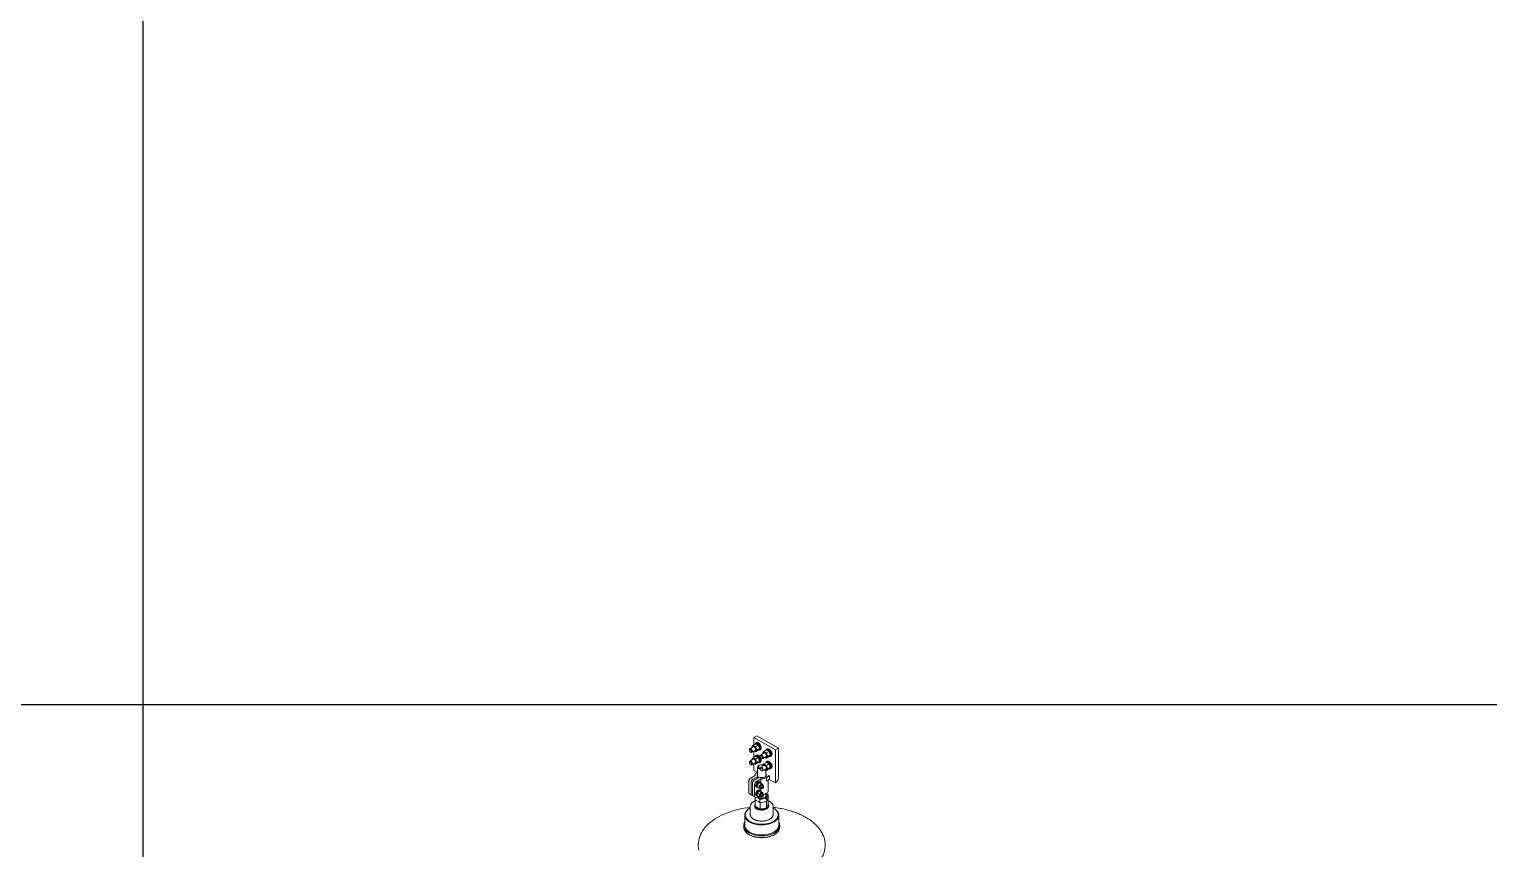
# Model space of a CAD drawing. Header units: millimetres. Extents: x 30710 to 48779, y -19256 to -8564.
# Drawn here: x 38046 to 40924, y -14195 to -12579 of the extents above; entities that cross this region are included whole.
import ezdxf

# ---------------------------------------------------------------- set-up
doc = ezdxf.new("R2010")
doc.units = ezdxf.units.MM
doc.header["$LTSCALE"] = 10
doc.layers.get('Defpoints').update_dxf_attribs({"lineweight": 25})
doc.layers.add('粗实线', color=4, linetype='Continuous', lineweight=18)

msp = doc.modelspace()

# ---------------------------------------------------------------- linework, layer by layer
at = {"layer": 'Defpoints'}
for p, q in [((38270.22, -8564.163), (38270.22, -19256.163)), ((30710.22, -13910.16), (45830.22, -13910.16))]:
    msp.add_line(p, q, dxfattribs=at)
at = {"layer": '粗实线'}
for p, q in [((39480.833, -13972.032), (39475.176, -13975.298)), ((39517.602, -13999.79), (39475.176, -13975.298)), ((39475.176, -13975.298), (39475.176, -13989.832)), ((39480.015, -13985.72), (39479.167, -13986.21)), ((39523.259, -13996.525), (39480.833, -13972.032)), ((39466.337, -13999.588), (39466.337, -14000.405)), ((39473.813, -13993.92), (39467.166, -13997.757)), ((39468.458, -14004.079), (39469.165, -14004.487)), ((39472.047, -13992.7), (39470.972, -13994.382)), ((39470.972, -13994.382), (39471.292, -13995.375)), ((39471.165, -14004.685), (39477.812, -14000.848)), ((39473.482, -13990.81), (39472.047, -13992.7)), ((39478.708, -13987.793), (39473.482, -13990.81)), ((39478.708, -14012.289), (39473.482, -14015.306)), ((39475.176, -14002.37), (39475.176, -14014.329)), ((39475.477, -14002.196), (39475.812, -14002.405)), ((39475.484, -14002.192), (39475.812, -14002.405)), ((39478.503, -13993.708), (39475.812, -13992.363)), ((39475.812, -14002.405), (39478.503, -14003.75)), ((39483.729, -13990.692), (39478.503, -13993.708)), ((39479.578, -13997.047), (39478.503, -13993.708)), ((39483.729, -14000.733), (39478.503, -14003.75)), ((39478.503, -14003.75), (39479.578, -14002.068)), ((39480.015, -14010.217), (39479.167, -14010.706)), ((39479.815, -13987.986), (39479.506, -13988.164)), ((39479.815, -14012.482), (39479.506, -14012.66)), ((39481.013, -14000.178), (39479.578, -13997.047)), ((39479.578, -14002.068), (39481.013, -14000.178)), ((39486.239, -13997.161), (39481.013, -14000.178)), ((39481.399, -13989.138), (39483.729, -13990.692)), ((39481.399, -14013.635), (39483.729, -14015.188)), ((39483.729, -13990.692), (39485.164, -13993.822)), ((39485.164, -13998.843), (39483.729, -14000.733)), ((39484.853, -13999.253), (39485.952, -13998.618)), ((39485.164, -13993.822), (39486.239, -13997.161)), ((39486.239, -13997.161), (39485.164, -13998.843)), ((39487.166, -14000.067), (39488.015, -13999.577)), ((39487.55, -14011.834), (39487.55, -14012.651)), ((39495.026, -14006.166), (39488.379, -14010.003)), ((39493.26, -14004.946), (39492.185, -14006.628)), ((39492.185, -14006.628), (39492.505, -14007.621)), ((39492.379, -14016.931), (39499.025, -14013.094)), ((39494.696, -14003.056), (39493.26, -14004.946)), ((39499.921, -14000.039), (39494.696, -14003.056)), ((39496.69, -14014.442), (39497.026, -14014.651)), ((39496.697, -14014.438), (39497.026, -14014.651)), ((39499.716, -14005.954), (39497.026, -14004.609)), ((39504.942, -14002.938), (39499.716, -14005.954)), ((39500.791, -14009.293), (39499.716, -14005.954)), ((39504.942, -14012.979), (39499.716, -14015.996)), ((39499.716, -14015.996), (39500.791, -14014.314)), ((39501.228, -13997.966), (39500.38, -13998.456)), ((39501.028, -14000.232), (39500.719, -14000.41)), ((39502.226, -14012.424), (39500.791, -14009.293)), ((39500.791, -14014.314), (39502.226, -14012.424)), ((39507.452, -14009.407), (39502.226, -14012.424)), ((39502.612, -14001.384), (39504.942, -14002.938)), ((39504.942, -14002.938), (39506.377, -14006.069)), ((39506.377, -14011.089), (39504.942, -14012.979)), ((39506.066, -14011.499), (39507.166, -14010.864)), ((39506.377, -14006.069), (39507.452, -14009.407)), ((39507.452, -14009.407), (39506.377, -14011.089)), ((39508.379, -14012.313), (39509.228, -14011.823)), ((39523.259, -13996.525), (39517.602, -13999.79)), ((39517.602, -13999.79), (39517.602, -14065.114)), ((39523.259, -14055.316), (39523.259, -13996.525)), ((39466.337, -14024.084), (39466.337, -14024.901)), ((39473.813, -14018.416), (39467.166, -14022.253)), ((39468.458, -14028.575), (39469.165, -14028.983)), ((39472.047, -14017.196), (39470.972, -14018.878)), ((39470.972, -14018.878), (39471.292, -14019.871)), ((39471.165, -14029.181), (39477.812, -14025.344)), ((39473.482, -14015.306), (39472.047, -14017.196)), ((39475.176, -14026.866), (39475.176, -14040.621)), ((39481.284, -14044.147), (39475.176, -14040.621)), ((39475.477, -14026.692), (39475.812, -14026.901)), ((39475.484, -14026.688), (39475.812, -14026.901)), ((39478.503, -14018.204), (39475.812, -14016.859)), ((39475.812, -14026.901), (39478.503, -14028.246)), ((39483.729, -14015.188), (39478.503, -14018.204)), ((39479.578, -14021.543), (39478.503, -14018.204)), ((39483.729, -14025.229), (39478.503, -14028.246)), ((39478.503, -14028.246), (39479.578, -14026.564)), ((39481.013, -14024.674), (39479.578, -14021.543)), ((39479.578, -14026.564), (39481.013, -14024.674)), ((39486.239, -14021.658), (39481.013, -14024.674)), ((39482.478, -14033.734), (39482.478, -14051.833)), ((39483.729, -14015.188), (39485.164, -14018.319)), ((39485.164, -14023.339), (39483.729, -14025.229)), ((39484.853, -14023.749), (39485.952, -14023.114)), ((39485.164, -14018.319), (39486.239, -14021.658)), ((39486.239, -14021.658), (39485.164, -14023.339)), ((39487.166, -14024.563), (39488.015, -14024.073)), ((39487.55, -14036.331), (39487.55, -14037.147)), ((39495.026, -14030.662), (39488.379, -14034.499)), ((39489.671, -14016.325), (39490.378, -14016.733)), ((39489.671, -14040.821), (39490.378, -14041.229)), ((39493.26, -14029.442), (39492.185, -14031.124)), ((39492.185, -14031.124), (39492.505, -14032.117)), ((39492.379, -14041.428), (39499.025, -14037.59)), ((39494.696, -14027.552), (39493.26, -14029.442)), ((39499.921, -14024.536), (39494.696, -14027.552)), ((39496.69, -14038.938), (39497.026, -14039.147)), ((39496.697, -14038.934), (39497.026, -14039.147)), ((39497.026, -14014.651), (39499.716, -14015.996)), ((39499.716, -14030.451), (39497.026, -14029.106)), ((39497.026, -14039.147), (39499.716, -14040.492)), ((39498.478, -14051.833), (39498.478, -14039.873)), ((39504.942, -14027.434), (39499.716, -14030.451)), ((39500.791, -14033.79), (39499.716, -14030.451)), ((39504.942, -14037.475), (39499.716, -14040.492)), ((39499.716, -14040.492), (39500.791, -14038.81)), ((39501.228, -14022.463), (39500.38, -14022.953)), ((39501.028, -14024.728), (39500.719, -14024.906)), ((39502.226, -14036.92), (39500.791, -14033.79)), ((39500.791, -14038.81), (39502.226, -14036.92)), ((39507.452, -14033.904), (39502.226, -14036.92)), ((39502.612, -14025.881), (39504.942, -14027.434)), ((39504.942, -14027.434), (39506.377, -14030.565)), ((39506.377, -14035.585), (39504.942, -14037.475)), ((39506.066, -14035.995), (39507.166, -14035.36)), ((39506.377, -14030.565), (39507.452, -14033.904)), ((39507.452, -14033.904), (39506.377, -14035.585)), ((39508.379, -14036.809), (39509.228, -14036.319)), ((39464.652, -14062.278), (39465.357, -14059.466)), ((39465.237, -14062.616), (39464.652, -14062.278)), ((39465.237, -14063.355), (39464.652, -14062.278)), ((39465.237, -14061.576), (39465.237, -14084.439)), ((39466.908, -14057.142), (39466.693, -14057.017)), ((39468.419, -14055.657), (39468.711, -14055.501)), ((39477.576, -14050.37), (39468.772, -14055.452)), ((39469.479, -14064.025), (39469.479, -14086.888)), ((39472.308, -14065.658), (39472.308, -14088.521)), ((39473.015, -14057.901), (39482.859, -14052.218)), ((39485.688, -14053.851), (39475.843, -14059.534)), ((39476.55, -14068.107), (39476.55, -14090.97)), ((39477.478, -14049.453), (39477.478, -14050.426)), ((39480.086, -14061.983), (39488.889, -14056.901)), ((39481.286, -14044.146), (39482.478, -14043.458)), ((39481.489, -14071.135), (39481.627, -14068.991)), ((39481.627, -14068.991), (39483.156, -14066.838)), ((39481.627, -14068.991), (39485.876, -14071.444)), ((39482.859, -14052.218), (39482.859, -14055.484)), ((39483.156, -14066.838), (39484.962, -14064.843)), ((39484.962, -14064.843), (39489.211, -14067.296)), ((39484.962, -14064.843), (39486.491, -14064.913)), ((39486.409, -14063.197), (39485.56, -14062.707)), ((39487.682, -14069.45), (39485.876, -14071.444)), ((39485.876, -14071.444), (39486.015, -14073.747)), ((39486.711, -14064.941), (39486.012, -14064.537)), ((39486.491, -14064.913), (39488.296, -14065.142)), ((39489.211, -14067.296), (39487.682, -14069.45)), ((39488.296, -14065.142), (39492.545, -14067.595)), ((39488.889, -14056.901), (39488.889, -14065.484)), ((39491.016, -14067.525), (39489.211, -14067.296)), ((39493.394, -14070.694), (39490.849, -14069.224)), ((39492.545, -14067.595), (39491.016, -14067.525)), ((39492.683, -14069.897), (39492.545, -14067.595)), ((39492.664, -14070.272), (39492.683, -14069.897)), ((39492.668, -14070.274), (39492.683, -14069.897)), ((39494.016, -14072.72), (39494.016, -14072.067)), ((39499.671, -14054.759), (39505.582, -14051.347)), ((39499.671, -14054.759), (39499.671, -14061.292)), ((39499.671, -14061.292), (39505.582, -14057.879)), ((39503.429, -14050.104), (39505.582, -14051.347)), ((39503.478, -14080.481), (39503.478, -14059.094)), ((39517.602, -14065.114), (39505.326, -14058.027)), ((39505.582, -14051.347), (39505.582, -14057.879)), ((39464.652, -14078.609), (39465.237, -14076.276)), ((39465.237, -14078.947), (39464.652, -14078.609)), ((39465.237, -14079.686), (39464.652, -14078.609)), ((39466.272, -14086.728), (39470.515, -14089.177)), ((39473.343, -14090.81), (39477.586, -14093.259)), ((39477.559, -14093.244), (39477.559, -14098.137)), ((39477.983, -14098.436), (39477.839, -14098.779)), ((39477.839, -14098.779), (39477.839, -14110.994)), ((39477.839, -14098.779), (39480.033, -14099.863)), ((39479.561, -14073.1), (39480.409, -14073.59)), ((39479.561, -14089.431), (39480.409, -14089.92)), ((39479.657, -14093.167), (39480.071, -14093.356)), ((39480.071, -14093.356), (39479.859, -14093.134)), ((39480.071, -14093.356), (39484.505, -14095.916)), ((39480.071, -14099.888), (39484.505, -14102.448)), ((39480.086, -14093.012), (39483.666, -14090.945)), ((39481.372, -14072.576), (39481.564, -14072.687)), ((39481.372, -14088.907), (39481.564, -14089.018)), ((39481.489, -14087.465), (39481.627, -14085.322)), ((39481.627, -14073.437), (39485.876, -14075.89)), ((39481.627, -14085.322), (39483.156, -14083.168)), ((39481.627, -14085.322), (39485.876, -14087.775)), ((39481.627, -14089.768), (39485.876, -14092.221)), ((39483.156, -14083.168), (39484.962, -14081.174)), ((39484.962, -14081.174), (39489.211, -14083.627)), ((39484.962, -14081.174), (39486.491, -14081.244)), ((39486.409, -14079.528), (39485.56, -14079.038)), ((39485.876, -14075.89), (39487.682, -14076.119)), ((39487.682, -14085.781), (39485.876, -14087.775)), ((39485.876, -14087.775), (39486.015, -14090.078)), ((39485.876, -14092.221), (39487.682, -14092.45)), ((39486.711, -14081.271), (39486.012, -14080.868)), ((39486.491, -14081.244), (39488.296, -14081.472)), ((39487.017, -14097.667), (39490.447, -14096.835)), ((39487.017, -14097.667), (39487.017, -14103.597)), ((39487.682, -14076.119), (39489.211, -14076.189)), ((39489.211, -14083.627), (39487.682, -14085.781)), ((39487.682, -14092.45), (39489.211, -14092.519)), ((39487.849, -14074.42), (39490.395, -14075.89)), ((39487.849, -14090.751), (39490.395, -14092.221)), ((39488.296, -14081.472), (39492.545, -14083.925)), ((39488.889, -14076.174), (39488.889, -14081.815)), ((39489.211, -14076.189), (39489.795, -14075.544)), ((39491.016, -14083.856), (39489.211, -14083.627)), ((39489.211, -14092.519), (39489.806, -14091.862)), ((39490.447, -14096.835), (39496.505, -14095.898)), ((39493.394, -14087.024), (39490.849, -14085.555)), ((39492.545, -14083.925), (39491.016, -14083.856)), ((39491.895, -14075.741), (39492.46, -14075.415)), ((39491.895, -14092.072), (39492.46, -14091.745)), ((39492.683, -14086.228), (39492.545, -14083.925)), ((39492.664, -14086.603), (39492.683, -14086.228)), ((39492.668, -14086.605), (39492.683, -14086.228)), ((39494.016, -14089.051), (39494.016, -14088.398)), ((39498.478, -14090.749), (39498.478, -14086.397)), ((39500.886, -14086.459), (39499.697, -14085.773)), ((39499.936, -14095.668), (39500.855, -14093.387)), ((39499.936, -14095.668), (39499.936, -14101.599)), ((39500.855, -14093.387), (39502.478, -14089.89)), ((39500.855, -14099.919), (39502.478, -14096.422)), ((39503.397, -14088.21), (39500.886, -14086.459)), ((39503.397, -14094.141), (39502.478, -14096.422)), ((39503.117, -14094.868), (39503.117, -14107.084)), ((39503.397, -14088.21), (39503.397, -14094.141)), ((39456.978, -14128.638), (39456.978, -14148.254)), ((39467.978, -14111.464), (39467.978, -14126.979)), ((39467.981, -14111.67), (39467.978, -14111.464)), ((39467.981, -14127.184), (39467.978, -14126.979)), ((39476.478, -14109.729), (39476.478, -14110.648)), ((39482.465, -14114.049), (39477.839, -14110.994)), ((39487.017, -14103.597), (39484.505, -14102.448)), ((39487.092, -14104.12), (39489.984, -14103.497)), ((39487.092, -14104.12), (39487.092, -14116.336)), ((39493.411, -14115.742), (39487.092, -14116.336)), ((39490.447, -14103.367), (39496.505, -14102.43)), ((39499.731, -14114.381), (39493.411, -14115.742)), ((39495.884, -14102.526), (39499.731, -14102.165)), ((39499.936, -14101.599), (39496.505, -14102.43)), ((39499.731, -14102.165), (39499.948, -14101.646)), ((39499.731, -14102.165), (39499.731, -14114.381)), ((39501.424, -14111.116), (39499.731, -14114.381)), ((39503.117, -14107.084), (39501.424, -14111.116)), ((39504.478, -14110.648), (39504.478, -14109.729)), ((39512.978, -14111.464), (39512.958, -14112.018)), ((39512.978, -14126.979), (39512.958, -14127.533)), ((39512.978, -14126.979), (39512.978, -14111.464)), ((39513.357, -14114.633), (39512.978, -14114.418)), ((39523.978, -14148.254), (39523.978, -14128.638)), ((39454.978, -14149.071), (39454.978, -14152.356)), ((39525.978, -14152.356), (39525.978, -14149.071))]:
    msp.add_line(p, q, dxfattribs=at)
for points in [[(39477.678, -13988.388), (39478.074, -13987.355), (39478.722, -13986.531), (39479.578, -13986.017), (39480.603, -13985.836), (39481.746, -13985.996), (39482.957, -13986.49), (39484.177, -13987.295), (39485.35, -13988.373), (39486.421, -13989.674), (39487.339, -13991.137), (39488.063, -13992.694), (39488.557, -13994.271), (39488.8, -13995.796), (39488.779, -13997.196), (39488.495, -13998.406), (39487.963, -13999.371), (39487.206, -14000.043), (39486.26, -14000.393)], [(39480.015, -13985.72), (39480.427, -13985.527), (39481.451, -13985.346), (39482.595, -13985.506), (39483.805, -13986), (39485.025, -13986.805), (39486.198, -13987.883), (39487.269, -13989.184), (39488.188, -13990.647), (39488.911, -13992.204), (39489.406, -13993.781), (39489.648, -13995.306), (39489.627, -13996.706), (39489.344, -13997.917), (39488.811, -13998.881), (39488.055, -13999.554), (39488.015, -13999.577)], [(39466.337, -13999.588), (39466.345, -13999.349), (39466.533, -13998.508), (39466.954, -13997.908), (39467.572, -13997.603), (39468.332, -13997.619), (39469.166, -13997.955)], [(39468.459, -13999.18), (39467.733, -13998.908), (39467.095, -13998.966), (39466.621, -13999.344), (39466.369, -13999.998), (39466.369, -14000.849), (39466.621, -14001.793), (39467.095, -14002.719), (39467.733, -14003.512), (39468.459, -14004.079), (39469.184, -14004.35), (39469.822, -14004.293), (39470.296, -14003.915), (39470.548, -14003.261), (39470.548, -14002.41), (39470.296, -14001.465), (39469.822, -14000.54), (39469.184, -13999.746), (39468.459, -13999.18)], [(39469.166, -13997.955), (39469.999, -13998.581), (39470.759, -13999.442), (39471.377, -14000.461), (39471.799, -14001.548), (39471.986, -14002.605), (39471.923, -14003.54), (39471.615, -14004.268), (39471.089, -14004.726), (39470.393, -14004.872), (39469.587, -14004.694), (39469.165, -14004.487)], [(39473.813, -13993.92), (39474.398, -13993.739), (39475.183, -13993.836), (39476.024, -13994.249), (39476.846, -13994.94), (39477.576, -13995.848), (39478.149, -13996.893), (39478.515, -13997.981), (39478.641, -13999.017)], [(39477.678, -14012.884), (39478.074, -14011.851), (39478.722, -14011.028), (39479.578, -14010.513), (39480.603, -14010.332), (39481.746, -14010.492), (39482.957, -14010.986), (39484.177, -14011.791), (39485.35, -14012.869), (39486.421, -14014.17), (39487.339, -14015.633), (39488.063, -14017.19), (39488.557, -14018.767), (39488.8, -14020.292), (39488.779, -14021.692), (39488.495, -14022.903), (39487.963, -14023.867), (39487.206, -14024.54), (39486.26, -14024.89)], [(39477.817, -13988.308), (39478.045, -13987.807), (39478.662, -13987.025), (39479.475, -13986.536), (39480.448, -13986.364), (39481.535, -13986.516), (39482.684, -13986.985), (39483.844, -13987.75), (39484.958, -13988.774), (39485.975, -13990.01), (39486.848, -13991.4), (39487.535, -13992.879), (39488.005, -13994.378), (39488.235, -13995.826), (39488.215, -13997.156), (39487.946, -13998.306), (39487.44, -13999.222), (39486.721, -13999.861), (39485.823, -14000.194)], [(39477.817, -14012.804), (39478.045, -14012.303), (39478.662, -14011.521), (39479.475, -14011.033), (39480.448, -14010.86), (39481.535, -14011.012), (39482.684, -14011.482), (39483.844, -14012.246), (39484.958, -14013.271), (39485.975, -14014.507), (39486.848, -14015.897), (39487.535, -14017.375), (39488.005, -14018.874), (39488.235, -14020.322), (39488.215, -14021.652), (39487.946, -14022.802), (39487.44, -14023.718), (39486.721, -14024.358), (39485.823, -14024.69)], [(39479.815, -13987.986), (39480.393, -13987.759), (39481.327, -13987.725), (39482.354, -13988.022), (39483.413, -13988.633), (39484.44, -13989.521), (39485.374, -13990.635), (39486.161, -13991.907), (39486.752, -13993.262), (39487.113, -13994.62), (39487.223, -13995.899), (39487.075, -13997.024), (39486.677, -13997.927), (39486.054, -13998.555), (39485.952, -13998.618)], [(39479.815, -14012.482), (39480.393, -14012.255), (39481.327, -14012.221), (39482.354, -14012.518), (39483.413, -14013.129), (39484.44, -14014.018), (39485.374, -14015.131), (39486.161, -14016.403), (39486.752, -14017.758), (39487.113, -14019.116), (39487.223, -14020.395), (39487.075, -14021.52), (39486.677, -14022.423), (39486.054, -14023.051), (39485.952, -14023.114)], [(39480.015, -14010.217), (39480.427, -14010.023), (39481.451, -14009.842), (39482.595, -14010.002), (39483.805, -14010.496), (39485.025, -14011.301), (39486.198, -14012.379), (39487.269, -14013.68), (39488.188, -14015.143), (39488.911, -14016.7), (39489.406, -14018.277), (39489.648, -14019.802), (39489.627, -14021.202), (39489.344, -14022.413), (39488.811, -14023.377), (39488.055, -14024.05), (39488.015, -14024.073)], [(39480.832, -13988.863), (39480.869, -13988.879), (39481.698, -13989.332)], [(39480.832, -14013.359), (39480.869, -14013.375), (39481.698, -14013.828)], [(39486.26, -14000.393), (39485.17, -14000.404), (39484.174, -14000.148)], [(39485.823, -14000.194), (39484.787, -14000.204), (39484.302, -14000.106)], [(39484.887, -13993.191), (39485.267, -13994.119), (39485.446, -13994.684)], [(39487.55, -14011.834), (39487.558, -14011.595), (39487.746, -14010.754), (39488.167, -14010.154), (39488.786, -14009.849), (39489.545, -14009.865), (39490.379, -14010.201)], [(39489.672, -14011.426), (39488.946, -14011.155), (39488.308, -14011.212), (39487.835, -14011.59), (39487.583, -14012.244), (39487.583, -14013.095), (39487.835, -14014.04), (39488.308, -14014.965), (39488.946, -14015.758), (39489.672, -14016.325), (39490.397, -14016.596), (39491.035, -14016.539), (39491.509, -14016.161), (39491.761, -14015.507), (39491.761, -14014.656), (39491.509, -14013.711), (39491.035, -14012.786), (39490.397, -14011.992), (39489.672, -14011.426)], [(39490.379, -14010.201), (39491.213, -14010.827), (39491.972, -14011.688), (39492.59, -14012.707), (39493.012, -14013.794), (39493.199, -14014.851), (39493.136, -14015.786), (39492.828, -14016.514), (39492.303, -14016.972), (39491.606, -14017.118), (39490.8, -14016.94), (39490.378, -14016.733)], [(39495.026, -14006.166), (39495.611, -14005.985), (39496.396, -14006.082), (39497.237, -14006.495), (39498.059, -14007.186), (39498.789, -14008.094), (39499.363, -14009.139), (39499.728, -14010.228), (39499.854, -14011.263)], [(39498.891, -14000.634), (39499.287, -13999.601), (39499.935, -13998.778), (39500.792, -13998.263), (39501.816, -13998.082), (39502.96, -13998.242), (39504.17, -13998.736), (39505.39, -13999.541), (39506.563, -14000.619), (39507.634, -14001.92), (39508.552, -14003.383), (39509.276, -14004.94), (39509.77, -14006.517), (39510.013, -14008.042), (39509.992, -14009.442), (39509.709, -14010.652), (39509.176, -14011.617), (39508.419, -14012.29), (39507.474, -14012.639)], [(39499.03, -14000.554), (39499.259, -14000.053), (39499.875, -13999.271), (39500.688, -13998.783), (39501.661, -13998.61), (39502.748, -13998.762), (39503.898, -13999.232), (39505.057, -13999.996), (39506.171, -14001.021), (39507.188, -14002.257), (39508.061, -14003.646), (39508.748, -14005.125), (39509.218, -14006.624), (39509.448, -14008.072), (39509.428, -14009.402), (39509.159, -14010.552), (39508.653, -14011.468), (39507.934, -14012.108), (39507.036, -14012.44)], [(39501.028, -14000.232), (39501.606, -14000.005), (39502.54, -13999.971), (39503.567, -14000.268), (39504.626, -14000.879), (39505.653, -14001.767), (39506.587, -14002.881), (39507.374, -14004.153), (39507.965, -14005.508), (39508.327, -14006.866), (39508.436, -14008.145), (39508.288, -14009.27), (39507.891, -14010.173), (39507.267, -14010.801), (39507.166, -14010.864)], [(39501.228, -13997.966), (39501.64, -13997.773), (39502.664, -13997.592), (39503.808, -13997.752), (39505.018, -13998.246), (39506.239, -13999.051), (39507.411, -14000.129), (39508.482, -14001.43), (39509.401, -14002.893), (39510.124, -14004.45), (39510.619, -14006.027), (39510.861, -14007.552), (39510.84, -14008.952), (39510.557, -14010.163), (39510.025, -14011.127), (39509.268, -14011.8), (39509.228, -14011.823)], [(39502.046, -14001.109), (39502.083, -14001.125), (39502.911, -14001.578)], [(39507.474, -14012.639), (39506.383, -14012.65), (39505.387, -14012.394)], [(39507.036, -14012.44), (39506, -14012.45), (39505.515, -14012.352)], [(39506.1, -14005.437), (39506.48, -14006.366), (39506.659, -14006.93)], [(39466.337, -14024.084), (39466.345, -14023.845), (39466.533, -14023.004), (39466.954, -14022.404), (39467.572, -14022.099), (39468.332, -14022.115), (39469.166, -14022.451)], [(39468.459, -14023.676), (39467.733, -14023.405), (39467.095, -14023.462), (39466.621, -14023.84), (39466.369, -14024.494), (39466.369, -14025.345), (39466.621, -14026.29), (39467.095, -14027.215), (39467.733, -14028.008), (39468.459, -14028.575), (39469.184, -14028.846), (39469.822, -14028.789), (39470.296, -14028.411), (39470.548, -14027.757), (39470.548, -14026.906), (39470.296, -14025.961), (39469.822, -14025.036), (39469.184, -14024.242), (39468.459, -14023.676)], [(39469.166, -14022.451), (39469.999, -14023.077), (39470.759, -14023.938), (39471.377, -14024.957), (39471.799, -14026.044), (39471.986, -14027.101), (39471.923, -14028.036), (39471.615, -14028.764), (39471.089, -14029.222), (39470.393, -14029.368), (39469.587, -14029.19), (39469.165, -14028.983)], [(39473.813, -14018.416), (39474.398, -14018.235), (39475.183, -14018.333), (39476.024, -14018.745), (39476.846, -14019.436), (39477.576, -14020.345), (39478.149, -14021.389), (39478.515, -14022.478), (39478.641, -14023.513)], [(39487.679, -14038.06), (39486.924, -14037.872), (39485.466, -14037.334), (39484.243, -14036.628), (39483.311, -14035.786), (39482.715, -14034.849), (39482.481, -14033.859), (39482.622, -14032.864), (39483.129, -14031.909), (39483.981, -14031.04), (39485.136, -14030.297), (39486.541, -14029.714), (39488.13, -14029.319), (39489.829, -14029.131), (39491.558, -14029.158), (39493.237, -14029.399), (39493.278, -14029.408)], [(39487.55, -14036.601), (39486.322, -14036.156), (39485.222, -14035.521), (39484.405, -14034.757), (39483.916, -14033.904), (39483.78, -14033.009), (39484.006, -14032.121), (39484.58, -14031.286), (39485.472, -14030.55), (39486.635, -14029.953), (39488.004, -14029.527), (39489.507, -14029.294), (39491.062, -14029.268), (39492.586, -14029.45), (39493.172, -14029.58)], [(39486.26, -14024.89), (39485.17, -14024.9), (39484.174, -14024.644)], [(39485.823, -14024.69), (39484.787, -14024.7), (39484.302, -14024.603)], [(39484.887, -14017.687), (39485.267, -14018.616), (39485.446, -14019.18)], [(39487.55, -14036.331), (39487.558, -14036.091), (39487.746, -14035.25), (39488.167, -14034.65), (39488.786, -14034.345), (39489.545, -14034.361), (39490.379, -14034.697)], [(39489.672, -14035.922), (39488.946, -14035.651), (39488.308, -14035.708), (39487.835, -14036.086), (39487.583, -14036.74), (39487.583, -14037.591), (39487.835, -14038.536), (39488.308, -14039.461), (39488.946, -14040.255), (39489.672, -14040.821), (39490.397, -14041.092), (39491.035, -14041.035), (39491.509, -14040.657), (39491.761, -14040.003), (39491.761, -14039.152), (39491.509, -14038.207), (39491.035, -14037.282), (39490.397, -14036.489), (39489.672, -14035.922)], [(39490.379, -14034.697), (39491.213, -14035.324), (39491.972, -14036.185), (39492.59, -14037.204), (39493.012, -14038.29), (39493.199, -14039.348), (39493.136, -14040.282), (39492.828, -14041.011), (39492.303, -14041.468), (39491.606, -14041.615), (39490.8, -14041.436), (39490.378, -14041.229)], [(39495.026, -14030.662), (39495.611, -14030.481), (39496.396, -14030.579), (39497.237, -14030.991), (39498.059, -14031.682), (39498.789, -14032.591), (39499.363, -14033.635), (39499.728, -14034.724), (39499.854, -14035.759)], [(39498.891, -14025.13), (39499.287, -14024.097), (39499.935, -14023.274), (39500.792, -14022.759), (39501.816, -14022.578), (39502.96, -14022.738), (39504.17, -14023.232), (39505.39, -14024.037), (39506.563, -14025.115), (39507.634, -14026.416), (39508.552, -14027.879), (39509.276, -14029.436), (39509.77, -14031.013), (39510.013, -14032.538), (39509.992, -14033.938), (39509.709, -14035.149), (39509.176, -14036.113), (39508.419, -14036.786), (39507.474, -14037.136)], [(39499.03, -14025.05), (39499.259, -14024.55), (39499.875, -14023.767), (39500.688, -14023.279), (39501.661, -14023.106), (39502.748, -14023.258), (39503.898, -14023.728), (39505.057, -14024.493), (39506.171, -14025.517), (39507.188, -14026.753), (39508.061, -14028.143), (39508.748, -14029.622), (39509.218, -14031.12), (39509.448, -14032.568), (39509.428, -14033.899), (39509.159, -14035.049), (39508.653, -14035.965), (39507.934, -14036.604), (39507.036, -14036.936)], [(39501.028, -14024.728), (39501.606, -14024.502), (39502.54, -14024.467), (39503.567, -14024.764), (39504.626, -14025.375), (39505.653, -14026.264), (39506.587, -14027.377), (39507.374, -14028.649), (39507.965, -14030.005), (39508.327, -14031.362), (39508.436, -14032.641), (39508.288, -14033.766), (39507.891, -14034.669), (39507.267, -14035.297), (39507.166, -14035.36)], [(39501.228, -14022.463), (39501.64, -14022.27), (39502.664, -14022.088), (39503.808, -14022.248), (39505.018, -14022.742), (39506.239, -14023.547), (39507.411, -14024.625), (39508.482, -14025.926), (39509.401, -14027.39), (39510.124, -14028.946), (39510.619, -14030.524), (39510.861, -14032.048), (39510.84, -14033.448), (39510.557, -14034.659), (39510.025, -14035.623), (39509.268, -14036.296), (39509.228, -14036.319)], [(39502.046, -14025.605), (39502.083, -14025.621), (39502.911, -14026.074)], [(39507.474, -14037.136), (39506.383, -14037.146), (39505.387, -14036.891)], [(39507.036, -14036.936), (39506, -14036.946), (39505.515, -14036.849)], [(39506.1, -14029.933), (39506.48, -14030.862), (39506.659, -14031.426)], [(39482.478, -14043.537), (39482.085, -14043.722), (39480.566, -14044.597), (39479.318, -14045.604), (39478.373, -14046.716), (39477.758, -14047.903), (39477.49, -14049.132), (39477.576, -14050.37)], [(39479.561, -14073.1), (39478.978, -14072.597), (39478.526, -14071.747), (39478.326, -14070.655), (39478.393, -14069.391), (39478.722, -14068.034), (39479.292, -14066.668), (39480.067, -14065.38), (39480.999, -14064.25), (39482.029, -14063.35), (39483.092, -14062.736), (39484.122, -14062.447), (39485.054, -14062.5), (39485.56, -14062.707)], [(39482.224, -14073.782), (39481.365, -14073.866), (39480.505, -14073.641), (39479.827, -14073.086), (39479.374, -14072.237), (39479.175, -14071.145), (39479.242, -14069.881), (39479.57, -14068.523), (39480.14, -14067.158), (39480.915, -14065.869), (39481.847, -14064.74), (39482.877, -14063.84), (39483.941, -14063.226), (39484.971, -14062.936), (39485.903, -14062.99), (39486.678, -14063.383), (39487.248, -14064.091), (39487.562, -14064.994)], [(39482.024, -14073.667), (39481.784, -14073.665), (39480.981, -14073.455), (39480.349, -14072.937), (39479.926, -14072.144), (39479.74, -14071.125), (39479.802, -14069.945), (39480.109, -14068.678), (39480.641, -14067.403), (39481.365, -14066.201), (39482.234, -14065.147), (39483.196, -14064.307), (39484.188, -14063.734), (39485.15, -14063.464), (39486.02, -14063.514), (39486.743, -14063.881), (39487.275, -14064.541), (39487.478, -14065.032)], [(39481.372, -14072.576), (39480.904, -14072.165), (39480.536, -14071.418), (39480.41, -14070.451), (39480.536, -14069.339), (39480.904, -14068.168), (39481.485, -14067.026), (39482.236, -14066.001), (39483.098, -14065.173), (39484.006, -14064.603), (39484.889, -14064.337), (39485.681, -14064.394), (39486.012, -14064.537)], [(39482.478, -14043.537), (39482.122, -14043.703), (39481.286, -14044.146)], [(39481.571, -14071.593), (39481.542, -14071.104), (39481.549, -14070.852)], [(39483.057, -14067.035), (39483.367, -14066.654), (39483.641, -14066.357)], [(39498.478, -14047.072), (39499.122, -14048.005), (39499.449, -14049.031), (39499.413, -14050.075), (39499.018, -14051.093), (39498.278, -14052.045), (39497.223, -14052.893), (39495.896, -14053.602), (39494.35, -14054.143), (39492.648, -14054.495), (39490.859, -14054.644), (39489.054, -14054.583), (39487.307, -14054.315), (39485.688, -14053.851)], [(39487.849, -14074.42), (39487.512, -14074.108), (39487.26, -14073.454), (39487.26, -14072.603), (39487.512, -14071.658), (39487.985, -14070.733), (39488.623, -14069.939), (39489.349, -14069.373)], [(39488.889, -14056.901), (39491.033, -14056.951), (39493.162, -14056.796), (39495.218, -14056.441), (39497.145, -14055.895), (39498.89, -14055.175), (39500.406, -14054.298), (39501.651, -14053.289), (39502.592, -14052.176), (39503.203, -14050.988), (39503.429, -14050.104)], [(39491.895, -14075.741), (39491.894, -14075.741), (39491.169, -14076.013), (39490.531, -14075.955), (39490.057, -14075.577), (39489.805, -14074.923), (39489.805, -14074.072), (39490.057, -14073.128), (39490.531, -14072.202), (39491.169, -14071.409), (39491.894, -14070.842)], [(39492.46, -14071.822), (39491.865, -14072.302), (39491.36, -14072.983), (39491.023, -14073.761), (39490.905, -14074.516), (39491.023, -14075.135), (39491.36, -14075.524), (39491.865, -14075.622), (39492.46, -14075.415), (39493.055, -14074.934), (39493.56, -14074.254), (39493.897, -14073.476), (39494.016, -14072.72), (39493.897, -14072.101), (39493.56, -14071.713), (39493.055, -14071.615), (39492.46, -14071.822)], [(39491.894, -14070.842), (39492.62, -14070.571), (39493.258, -14070.628), (39493.732, -14071.006), (39493.984, -14071.66), (39494.016, -14072.067)], [(39469.479, -14086.888), (39469.547, -14087.645), (39469.748, -14088.295), (39470.075, -14088.812), (39470.515, -14089.177), (39471.05, -14089.376), (39471.662, -14089.4), (39472.325, -14089.25), (39472.367, -14089.234)], [(39479.561, -14089.431), (39478.978, -14088.927), (39478.526, -14088.078), (39478.326, -14086.986), (39478.393, -14085.722), (39478.722, -14084.364), (39479.292, -14082.999), (39480.067, -14081.71), (39480.999, -14080.581), (39482.029, -14079.681), (39483.092, -14079.067), (39484.122, -14078.777), (39485.054, -14078.831), (39485.56, -14079.038)], [(39482.224, -14090.113), (39481.365, -14090.197), (39480.505, -14089.972), (39479.827, -14089.417), (39479.374, -14088.567), (39479.175, -14087.476), (39479.242, -14086.212), (39479.57, -14084.854), (39480.14, -14083.488), (39480.915, -14082.2), (39481.847, -14081.071), (39482.877, -14080.17), (39483.941, -14079.557), (39484.971, -14079.267), (39485.903, -14079.321), (39486.678, -14079.714), (39487.248, -14080.422), (39487.562, -14081.325)], [(39482.024, -14089.997), (39481.784, -14089.996), (39480.981, -14089.786), (39480.349, -14089.268), (39479.926, -14088.474), (39479.74, -14087.456), (39479.802, -14086.276), (39480.109, -14085.009), (39480.641, -14083.734), (39481.365, -14082.532), (39482.234, -14081.477), (39483.196, -14080.637), (39484.188, -14080.064), (39485.15, -14079.794), (39486.02, -14079.844), (39486.743, -14080.211), (39487.275, -14080.872), (39487.478, -14081.363)], [(39481.372, -14088.907), (39480.904, -14088.495), (39480.536, -14087.748), (39480.41, -14086.782), (39480.536, -14085.67), (39480.904, -14084.499), (39481.485, -14083.357), (39482.236, -14082.332), (39483.098, -14081.503), (39484.006, -14080.934), (39484.889, -14080.668), (39485.681, -14080.725), (39486.012, -14080.868)], [(39481.571, -14087.924), (39481.542, -14087.435), (39481.549, -14087.183)], [(39492.85, -14094.938), (39491.047, -14095.111), (39489.221, -14095.07), (39487.447, -14094.819), (39485.796, -14094.366), (39484.338, -14093.73), (39483.13, -14092.939), (39482.224, -14092.023), (39482.098, -14091.85)], [(39483.057, -14083.366), (39483.367, -14082.985), (39483.641, -14082.688)], [(39487.849, -14090.751), (39487.512, -14090.438), (39487.26, -14089.784), (39487.26, -14088.934), (39487.512, -14087.989), (39487.985, -14087.064), (39488.623, -14086.27), (39489.349, -14085.703)], [(39491.895, -14092.072), (39491.894, -14092.072), (39491.169, -14092.343), (39490.531, -14092.286), (39490.057, -14091.908), (39489.805, -14091.254), (39489.805, -14090.403), (39490.057, -14089.458), (39490.531, -14088.533), (39491.169, -14087.74), (39491.894, -14087.173)], [(39492.46, -14088.153), (39491.865, -14088.633), (39491.36, -14089.314), (39491.023, -14090.091), (39490.905, -14090.847), (39491.023, -14091.466), (39491.36, -14091.854), (39491.865, -14091.952), (39492.46, -14091.746), (39493.055, -14091.265), (39493.56, -14090.584), (39493.897, -14089.807), (39494.016, -14089.051), (39493.897, -14088.432), (39493.56, -14088.044), (39493.055, -14087.946), (39492.46, -14088.153)], [(39491.894, -14087.173), (39492.62, -14086.902), (39493.258, -14086.959), (39493.732, -14087.337), (39493.984, -14087.991), (39494.016, -14088.398)], [(39498.478, -14087.489), (39499.061, -14088.285), (39499.451, -14089.316), (39499.473, -14090.371), (39499.128, -14091.407), (39498.428, -14092.381), (39497.403, -14093.254), (39496.094, -14093.99), (39494.555, -14094.559), (39492.85, -14094.938)], [(39493.918, -14087.718), (39495.218, -14087.469), (39497.145, -14086.924), (39498.89, -14086.203), (39500.406, -14085.326), (39501.651, -14084.318), (39502.592, -14083.204), (39503.203, -14082.017), (39503.467, -14080.788), (39503.478, -14080.481)], [(39467.978, -14113.232), (39467.706, -14113.257), (39461.556, -14114.027), (39455.476, -14114.979), (39449.482, -14116.112), (39443.588, -14117.424), (39437.809, -14118.912), (39432.158, -14120.573), (39426.649, -14122.405), (39421.297, -14124.403), (39416.114, -14126.565), (39411.114, -14128.886), (39406.31, -14131.361), (39401.714, -14133.988), (39397.338, -14136.759), (39393.196, -14139.671), (39389.3, -14142.715), (39385.662, -14145.886), (39382.294, -14149.176), (39379.208, -14152.574), (39376.413, -14156.071), (39373.919, -14159.656), (39371.735, -14163.317), (39369.865, -14167.039), (39368.316, -14170.81), (39367.087, -14174.618), (39366.181, -14178.45), (39365.595, -14182.295), (39365.329, -14186.143), (39365.38, -14189.987), (39365.746, -14193.817), (39366.425, -14197.624)], [(39460.197, -14120.367), (39459.611, -14121.123), (39458.436, -14122.995), (39457.601, -14124.926), (39457.114, -14126.898), (39456.981, -14128.887), (39457.203, -14130.874), (39457.778, -14132.838), (39458.699, -14134.756), (39459.957, -14136.61), (39461.539, -14138.38), (39463.427, -14140.046), (39465.602, -14141.591), (39468.041, -14142.999), (39470.718, -14144.255), (39473.604, -14145.345), (39476.669, -14146.258), (39479.88, -14146.984), (39483.204, -14147.516), (39486.605, -14147.848), (39490.047, -14147.976), (39493.493, -14147.899), (39496.908, -14147.618), (39500.254, -14147.136), (39503.497, -14146.457), (39506.602, -14145.59), (39509.536, -14144.543), (39512.268, -14143.328), (39514.768, -14141.956), (39517.012, -14140.444), (39518.974, -14138.807), (39520.634, -14137.061), (39521.974, -14135.227), (39522.981, -14133.322), (39523.643, -14131.368), (39523.953, -14129.385), (39523.909, -14127.394), (39523.51, -14125.416), (39522.761, -14123.473), (39521.67, -14121.584), (39521.219, -14120.952)], [(39467.978, -14114.418), (39467.6, -14114.633), (39465.333, -14116.086), (39463.343, -14117.668), (39461.649, -14119.361), (39460.272, -14121.147), (39459.225, -14123.006), (39458.521, -14124.919), (39458.167, -14126.863), (39458.167, -14128.818), (39458.521, -14130.762), (39459.225, -14132.675), (39460.272, -14134.534), (39461.649, -14136.32), (39463.343, -14138.014), (39465.333, -14139.595), (39467.6, -14141.048), (39470.116, -14142.356), (39472.856, -14143.506), (39475.789, -14144.483), (39478.883, -14145.278), (39482.104, -14145.882), (39485.417, -14146.289), (39488.785, -14146.493), (39492.172, -14146.493), (39495.54, -14146.289), (39498.852, -14145.882), (39502.073, -14145.278), (39505.167, -14144.483), (39508.1, -14143.506), (39510.84, -14142.356), (39513.357, -14141.048), (39515.623, -14139.595), (39517.614, -14138.014), (39519.307, -14136.32), (39520.684, -14134.534), (39521.731, -14132.675), (39522.435, -14130.762), (39522.789, -14128.818), (39522.789, -14126.863), (39522.435, -14124.919), (39521.731, -14123.006), (39520.684, -14121.147), (39519.307, -14119.361), (39517.614, -14117.668), (39515.623, -14116.086), (39513.357, -14114.633)], [(39480.579, -14115.444), (39479.119, -14114.453), (39477.953, -14113.34), (39477.112, -14112.134), (39476.617, -14110.865), (39476.481, -14109.566), (39476.708, -14108.272), (39477.291, -14107.016), (39477.839, -14106.253)], [(39480.844, -14114.985), (39479.423, -14114.02), (39478.289, -14112.937), (39477.47, -14111.763), (39476.988, -14110.528), (39476.856, -14109.265), (39477.076, -14108.005), (39477.644, -14106.782), (39477.839, -14106.485)], [(39503.117, -14106.253), (39503.466, -14106.712), (39504.136, -14107.953), (39504.453, -14109.241), (39504.407, -14110.542), (39504.001, -14111.821), (39503.245, -14113.046), (39502.158, -14114.185), (39500.768, -14115.209), (39499.112, -14116.091), (39497.233, -14116.808), (39495.178, -14117.342), (39493.002, -14117.679), (39490.76, -14117.809), (39488.511, -14117.731), (39486.313, -14117.445), (39484.223, -14116.96), (39482.295, -14116.287), (39480.579, -14115.444)], [(39504.478, -14110.648), (39504.407, -14111.46), (39504.001, -14112.739), (39503.245, -14113.965), (39502.158, -14115.104), (39500.768, -14116.128), (39499.112, -14117.01), (39497.233, -14117.727), (39495.178, -14118.261), (39493.002, -14118.597), (39490.76, -14118.728), (39488.511, -14118.65), (39486.313, -14118.364), (39484.223, -14117.878), (39482.295, -14117.205), (39480.579, -14116.363)], [(39503.117, -14106.485), (39503.118, -14106.486), (39503.77, -14107.695), (39504.078, -14108.948), (39504.034, -14110.214), (39503.639, -14111.459), (39502.903, -14112.651), (39501.845, -14113.76), (39500.493, -14114.756), (39498.881, -14115.615), (39497.052, -14116.312), (39495.052, -14116.832), (39492.934, -14117.16), (39490.753, -14117.287), (39488.564, -14117.21), (39486.425, -14116.932), (39484.391, -14116.46), (39482.514, -14115.805), (39480.844, -14114.985)], [(39454.978, -14152.356), (39455.003, -14153.122), (39455.312, -14155.157), (39455.969, -14157.165), (39456.97, -14159.124), (39458.304, -14161.017), (39459.958, -14162.823), (39461.915, -14164.525), (39464.156, -14166.107), (39466.658, -14167.551), (39469.398, -14168.845), (39472.346, -14169.975), (39475.475, -14170.929), (39478.753, -14171.699), (39482.148, -14172.277), (39485.625, -14172.657), (39489.151, -14172.835), (39492.69, -14172.81), (39496.206, -14172.581), (39499.666, -14172.151), (39503.035, -14171.525), (39506.279, -14170.708), (39509.365, -14169.708), (39512.264, -14168.536), (39514.947, -14167.204), (39517.386, -14165.723), (39519.558, -14164.11), (39521.441, -14162.38), (39523.016, -14160.551), (39524.268, -14158.64), (39525.184, -14156.666), (39525.755, -14154.65), (39525.975, -14152.611), (39525.978, -14152.356)], [(39456.978, -14142.289), (39456.188, -14143.766), (39455.443, -14145.764), (39455.047, -14147.794), (39455.003, -14149.837), (39455.312, -14151.872), (39455.969, -14153.88), (39456.97, -14155.839), (39458.304, -14157.732), (39459.958, -14159.538), (39461.915, -14161.24), (39464.156, -14162.822), (39466.658, -14164.266), (39469.398, -14165.56), (39472.346, -14166.69), (39475.475, -14167.644), (39478.753, -14168.414), (39482.148, -14168.992), (39485.625, -14169.372), (39489.151, -14169.55), (39492.69, -14169.525), (39496.206, -14169.296), (39499.666, -14168.866), (39503.035, -14168.24), (39506.279, -14167.423), (39509.365, -14166.423), (39512.264, -14165.251), (39514.947, -14163.919), (39517.386, -14162.438), (39519.558, -14160.825), (39521.441, -14159.095), (39523.016, -14157.266), (39524.268, -14155.355), (39525.184, -14153.381), (39525.755, -14151.365), (39525.975, -14149.326), (39525.843, -14147.284), (39525.359, -14145.261), (39524.529, -14143.275), (39523.978, -14142.289)], [(39456.978, -14148.254), (39456.981, -14148.503), (39457.203, -14150.49), (39457.778, -14152.453), (39458.699, -14154.372), (39459.957, -14156.226), (39461.539, -14157.995), (39463.427, -14159.662), (39465.602, -14161.207), (39468.041, -14162.615), (39470.718, -14163.87), (39473.604, -14164.961), (39476.669, -14165.874), (39479.88, -14166.6), (39483.204, -14167.132), (39486.605, -14167.464), (39490.047, -14167.592), (39493.493, -14167.515), (39496.908, -14167.234), (39500.254, -14166.751), (39503.497, -14166.073), (39506.602, -14165.206), (39509.536, -14164.159), (39512.268, -14162.943), (39514.768, -14161.572), (39517.012, -14160.06), (39518.974, -14158.422), (39520.634, -14156.677), (39521.974, -14154.842), (39522.981, -14152.938), (39523.643, -14150.984), (39523.953, -14149.001), (39523.978, -14148.254)]]:
    msp.add_lwpolyline(points, dxfattribs=at)
for centre, radius, start, end in [((39475.593, -13994.833), 4.138, 148.962634, 186.0237), ((39474.102, -13994.457), 2.704, 50.751832, 139.467204), ((39470.723, -14000.31), 9.437, 20.227114, 57.362029), ((39477.523, -14000.311), 2.704, 230.751832, 319.467204), ((39476.693, -13999.238), 1.961, 304.822341, 6.48984), ((39474.557, -13999.558), 5.614, 333.43643, 26.56357), ((39496.806, -14007.08), 4.138, 148.962634, 186.0237), ((39495.315, -14006.703), 2.704, 50.751832, 139.467204), ((39491.936, -14012.556), 9.437, 20.227114, 57.362029), ((39498.736, -14012.557), 2.704, 230.751832, 319.467204), ((39497.906, -14011.484), 1.961, 304.822341, 6.48984), ((39495.77, -14011.804), 5.614, 333.43643, 26.56357), ((39475.593, -14019.33), 4.138, 148.962634, 186.0237), ((39474.102, -14018.953), 2.704, 50.751832, 139.467204), ((39470.723, -14024.806), 9.437, 20.227114, 57.362029), ((39477.523, -14024.807), 2.704, 230.751832, 319.467204), ((39476.693, -14023.735), 1.961, 304.822341, 6.48984), ((39474.557, -14024.054), 5.614, 333.43643, 26.56357), ((39496.806, -14031.576), 4.138, 148.962634, 186.0237), ((39495.315, -14031.199), 2.704, 50.751832, 139.467204), ((39491.936, -14037.052), 9.437, 20.227114, 57.362029), ((39498.736, -14037.053), 2.704, 230.751832, 319.467204), ((39497.906, -14035.981), 1.961, 304.822341, 6.48984), ((39495.77, -14036.3), 5.614, 333.43643, 26.56357), ((39472.913, -14061.925), 7.684, 122.605478, 177.394522), ((39477.155, -14064.374), 7.684, 122.605478, 177.394522), ((39479.984, -14066.007), 7.684, 122.605478, 177.394522), ((39484.226, -14068.456), 7.684, 122.605478, 177.394522), ((39485.037, -14049.47), 3.506, 136.860712, 231.607211), ((39493.245, -14074.08), 7.238, 140.227928, 177.360713), ((39491.274, -14071.822), 4.304, 93.429538, 146.565085), ((39490.218, -14070.505), 1.428, 63.795723, 127.514736), ((39490.637, -14069.564), 2.074, 350.748121, 79.453222), ((39496.669, -14048.491), 6.949, 295.585448, 346.578402), ((39510.978, -14054.757), 12.294, 302.605478, 357.394522), ((39467.687, -14084.709), 2.465, 173.701153, 234.986667), ((39474.758, -14088.791), 2.465, 173.701152, 234.986667), ((39478.706, -14091.32), 2.184, 170.785963, 309.203285), ((39486.64, -14090.092), 4.296, 199.977307, 239.790297), ((39490.369, -14077.673), 19.162, 252.17981, 270.234112), ((39488.061, -14074.081), 2.074, 170.748121, 259.453222), ((39488.061, -14090.411), 2.074, 170.748121, 259.453222), ((39493.245, -14090.411), 7.238, 140.227928, 177.360713), ((39487.734, -14072.914), 3.205, 269.058597, 307.107074), ((39491.274, -14088.152), 4.304, 93.429538, 146.565085), ((39487.734, -14089.245), 3.205, 269.058597, 307.107074), ((39490.218, -14086.836), 1.428, 63.795723, 127.514736), ((39490.637, -14085.895), 2.074, 350.748121, 79.453222), ((39494.72, -14090.471), 3.768, 297.81341, 355.762283), ((39493.212, -14085.171), 11.221, 287.063347, 312.931276), ((39497.541, -14090.097), 4.942, 2.39908, 47.397843), ((39483.397, -14110.012), 6.948, 185.250866, 246.069275)]:
    msp.add_arc(centre, radius, start, end, dxfattribs=at)
for points, knots in [([(39475.812, -13992.363), (39475.184, -13991.976), (39474.371, -13991.475), (39473.646, -13990.933), (39473.482, -13990.81)], [0, 0, 0, 0, 2.16801939, 2.80144808, 2.80144808, 2.80144808, 2.80144808]), ([(39478.708, -13987.793), (39478.921, -13987.888), (39479.861, -13988.306), (39480.728, -13988.775), (39481.399, -13989.138)], [0, 0, 0, 0, 0.68034207, 3.00893061, 3.00893061, 3.00893061, 3.00893061]), ([(39478.708, -14012.289), (39478.921, -14012.384), (39479.861, -14012.802), (39480.728, -14013.272), (39481.399, -14013.635)], [0, 0, 0, 0, 0.68034207, 3.00893061, 3.00893061, 3.00893061, 3.00893061]), ([(39497.026, -14004.609), (39496.397, -14004.222), (39495.584, -14003.722), (39494.86, -14003.179), (39494.696, -14003.056)], [0, 0, 0, 0, 2.16801939, 2.80144808, 2.80144808, 2.80144808, 2.80144808]), ([(39499.921, -14000.039), (39500.134, -14000.134), (39501.074, -14000.552), (39501.941, -14001.021), (39502.612, -14001.384)], [0, 0, 0, 0, 0.68034207, 3.00893061, 3.00893061, 3.00893061, 3.00893061]), ([(39475.812, -14016.859), (39475.184, -14016.472), (39474.371, -14015.972), (39473.646, -14015.429), (39473.482, -14015.306)], [0, 0, 0, 0, 2.16801939, 2.80144808, 2.80144808, 2.80144808, 2.80144808]), ([(39497.026, -14029.106), (39496.397, -14028.718), (39495.584, -14028.218), (39494.86, -14027.675), (39494.696, -14027.552)], [0, 0, 0, 0, 2.16801939, 2.80144808, 2.80144808, 2.80144808, 2.80144808]), ([(39499.921, -14024.536), (39500.134, -14024.63), (39501.074, -14025.049), (39501.941, -14025.518), (39502.612, -14025.881)], [0, 0, 0, 0, 0.68034207, 3.00893061, 3.00893061, 3.00893061, 3.00893061]), ([(39465.357, -14059.466), (39465.381, -14059.403), (39465.73, -14058.518), (39466.229, -14057.74), (39466.693, -14057.017)], [0, 0, 0, 0, 0.19610683, 2.79352159, 2.79352159, 2.79352159, 2.79352159]), ([(39466.693, -14057.017), (39466.794, -14056.914), (39467.272, -14056.422), (39467.913, -14055.994), (39468.419, -14055.657)], [0, 0, 0, 0, 0.46470238, 2.20237299, 2.20237299, 2.20237299, 2.20237299]), ([(39481.627, -14073.437), (39481.609, -14073.261), (39481.526, -14072.476), (39481.505, -14071.721), (39481.489, -14071.135)], [0, 0, 0, 0, 0.51797296, 2.30771266, 2.30771266, 2.30771266, 2.30771266]), ([(39477.839, -14100.37), (39477.389, -14100.549), (39476.195, -14101.022), (39474.471, -14101.963), (39472.68, -14103.16), (39471.147, -14104.492), (39469.888, -14105.933), (39468.924, -14107.462), (39468.291, -14109.052), (39467.976, -14110.473), (39468.007, -14111.353), (39468.019, -14111.689)], [0, 0, 0, 0, 1.18779086, 3.14600507, 5.10739415, 7.07011, 9.02893146, 10.97609018, 12.90240131, 14.80247665, 15.97575624, 15.97575624, 15.97575624, 15.97575624]), ([(39480.071, -14099.888), (39479.9, -14099.775), (39479.061, -14099.219), (39478.225, -14098.617), (39477.559, -14098.137)], [0, 0, 0, 0, 0.62078891, 3.06178108, 3.06178108, 3.06178108, 3.06178108]), ([(39481.627, -14089.768), (39481.609, -14089.592), (39481.526, -14088.807), (39481.505, -14088.051), (39481.489, -14087.465)], [0, 0, 0, 0, 0.51797296, 2.30771266, 2.30771266, 2.30771266, 2.30771266]), ([(39484.505, -14095.916), (39484.675, -14096.029), (39485.515, -14096.585), (39486.35, -14097.187), (39487.017, -14097.667)], [0, 0, 0, 0, 0.62078891, 3.06178108, 3.06178108, 3.06178108, 3.06178108]), ([(39486.015, -14073.747), (39485.998, -14074.314), (39485.977, -14075.046), (39485.895, -14075.736), (39485.876, -14075.89)], [0, 0, 0, 0, 1.6663654, 2.1486323, 2.1486323, 2.1486323, 2.1486323]), ([(39486.015, -14090.078), (39485.998, -14090.645), (39485.977, -14091.377), (39485.895, -14092.066), (39485.876, -14092.221)], [0, 0, 0, 0, 1.6663654, 2.1486323, 2.1486323, 2.1486323, 2.1486323]), ([(39496.505, -14095.898), (39496.823, -14095.869), (39497.969, -14095.765), (39499.111, -14095.709), (39499.936, -14095.668)], [0, 0, 0, 0, 0.95254881, 3.4388929, 3.4388929, 3.4388929, 3.4388929]), ([(39500.855, -14099.919), (39500.794, -14100.037), (39500.486, -14100.628), (39500.18, -14101.167), (39499.936, -14101.599)], [0, 0, 0, 0, 0.38364805, 1.91498977, 1.91498977, 1.91498977, 1.91498977]), ([(39502.478, -14089.89), (39502.54, -14089.772), (39502.847, -14089.181), (39503.153, -14088.642), (39503.397, -14088.21)], [0, 0, 0, 0, 0.38364805, 1.91498977, 1.91498977, 1.91498977, 1.91498977]), ([(39512.924, -14112.067), (39512.944, -14111.923), (39513.039, -14111.246), (39512.889, -14110.025), (39512.47, -14108.445), (39511.722, -14106.914), (39510.685, -14105.449), (39509.36, -14104.068), (39507.769, -14102.787), (39505.917, -14101.64), (39504.353, -14100.828), (39503.358, -14100.457), (39503.117, -14100.368)], [0, 0, 0, 0, 0.50306543, 2.36918391, 4.23160866, 6.10397816, 7.99761064, 9.91419597, 11.84815696, 13.79178337, 15.73891842, 16.35945846, 16.35945846, 16.35945846, 16.35945846]), ([(39467.978, -14114.196), (39467.911, -14114.23), (39466.993, -14114.678), (39465.417, -14115.682), (39463.306, -14117.213), (39461.577, -14118.752), (39460.678, -14119.823), (39460.285, -14120.29)], [0, 0, 0, 0, 0.20412633, 2.76573013, 5.3305126, 7.89416999, 9.88253479, 9.88253479, 9.88253479, 9.88253479]), ([(39468.019, -14127.204), (39468.015, -14127.405), (39467.999, -14128.143), (39468.302, -14129.406), (39468.914, -14130.958), (39469.846, -14132.449), (39471.062, -14133.865), (39472.535, -14135.163), (39473.825, -14136.061), (39474.601, -14136.518), (39474.775, -14136.621)], [0, 0, 0, 0, 0.67944926, 2.48221889, 4.28862033, 6.11249893, 7.95902729, 9.82492156, 11.61422305, 12.13167105, 12.13167105, 12.13167105, 12.13167105]), ([(39474.775, -14136.621), (39475.12, -14136.812), (39476.116, -14137.366), (39477.924, -14138.17), (39480.232, -14138.972), (39482.685, -14139.603), (39485.244, -14140.059), (39487.875, -14140.332), (39490.541, -14140.421), (39493.206, -14140.324), (39495.834, -14140.042), (39498.388, -14139.578), (39500.834, -14138.938), (39503.137, -14138.13), (39505.267, -14137.162), (39507.193, -14136.045), (39508.886, -14134.792), (39510.319, -14133.418), (39511.471, -14131.941), (39512.304, -14130.385), (39512.811, -14128.922), (39512.891, -14127.977), (39512.924, -14127.581)], [0, 0, 0, 0, 1.22206233, 3.53469613, 5.84580694, 8.15452791, 10.46099667, 12.76578096, 15.06963585, 17.37339453, 19.67777398, 21.98352414, 24.29153591, 26.60265683, 28.91757095, 31.23652834, 33.55880485, 35.88068338, 38.19488693, 40.49112959, 42.75932929, 44.39925789, 44.39925789, 44.39925789, 44.39925789]), ([(39487.092, -14116.336), (39486.749, -14116.189), (39485.215, -14115.533), (39483.667, -14114.697), (39482.465, -14114.049)], [0, 0, 0, 0, 1.15343158, 5.16297544, 5.16297544, 5.16297544, 5.16297544]), ([(39484.881, -14102.62), (39485.275, -14102.866), (39486.015, -14103.328), (39486.749, -14103.868), (39487.092, -14104.12)], [0, 0, 0, 0, 1.42519614, 2.67280339, 2.67280339, 2.67280339, 2.67280339]), ([(39490.447, -14103.367), (39490.13, -14103.396), (39488.983, -14103.5), (39487.842, -14103.557), (39487.017, -14103.597)], [0, 0, 0, 0, 0.95254881, 3.4388929, 3.4388929, 3.4388929, 3.4388929]), ([(39577.432, -14241.976), (39578.233, -14241.506), (39580.548, -14240.147), (39584.206, -14237.789), (39588.319, -14234.862), (39592.183, -14231.8), (39595.788, -14228.613), (39599.12, -14225.309), (39602.171, -14221.898), (39604.928, -14218.388), (39607.382, -14214.793), (39609.527, -14211.124), (39611.357, -14207.393), (39612.867, -14203.615), (39614.055, -14199.801), (39614.921, -14195.963), (39615.466, -14192.112), (39615.692, -14188.259), (39615.6, -14184.412), (39615.193, -14180.58), (39614.472, -14176.771), (39613.439, -14172.994), (39612.097, -14169.255), (39610.446, -14165.562), (39608.488, -14161.922), (39606.226, -14158.346), (39603.664, -14154.843), (39600.807, -14151.422), (39597.663, -14148.095), (39594.239, -14144.871), (39590.546, -14141.759), (39586.595, -14138.769), (39582.397, -14135.909), (39577.966, -14133.185), (39573.315, -14130.606), (39568.456, -14128.176), (39563.402, -14125.901), (39558.169, -14123.786), (39552.768, -14121.834), (39547.214, -14120.051), (39541.522, -14118.438), (39535.704, -14117), (39529.776, -14115.737), (39523.75, -14114.66), (39518.149, -14113.817), (39514.533, -14113.417), (39512.978, -14113.245)], [0, 0, 0, 0, 2.58716788, 7.47482351, 12.3647464, 17.25292803, 22.13636147, 27.01125942, 31.87310287, 36.71683027, 41.53719922, 46.32932008, 51.0893074, 55.81494049, 60.50619562, 65.16552926, 69.79784931, 74.41018319, 79.01110716, 83.60910448, 88.21147006, 92.82726702, 97.46434452, 102.12875255, 106.82435117, 111.55266314, 116.31299151, 121.10277912, 125.91813838, 130.75444664, 135.6069011, 140.47095563, 145.34260578, 150.21852851, 155.09603308, 159.97271951, 164.84737124, 169.71920688, 174.58778556, 179.45292519, 184.31463564, 189.17306613, 194.02846506, 198.88114999, 203.73148584, 207.39007791, 207.39007791, 207.39007791, 207.39007791]), ([(39521.171, -14120.907), (39520.748, -14120.372), (39519.851, -14119.236), (39518.143, -14117.629), (39516.152, -14116.087), (39514.393, -14114.956), (39513.291, -14114.363), (39512.978, -14114.194)], [0, 0, 0, 0, 2.22533639, 4.7256557, 7.24533245, 9.70091238, 10.67679773, 10.67679773, 10.67679773, 10.67679773]), ([(39457.786, -14160.286), (39457.978, -14160.564), (39458.605, -14161.474), (39459.968, -14162.913), (39461.851, -14164.594), (39464.01, -14166.152), (39466.402, -14167.581), (39469.01, -14168.864), (39471.805, -14169.991), (39474.763, -14170.954), (39477.857, -14171.745), (39481.059, -14172.36), (39484.342, -14172.793), (39487.678, -14173.041), (39491.037, -14173.103), (39494.392, -14172.979), (39497.713, -14172.669), (39500.971, -14172.176), (39504.14, -14171.502), (39507.19, -14170.653), (39510.098, -14169.635), (39512.836, -14168.454), (39515.381, -14167.118), (39517.712, -14165.636), (39519.794, -14164.015), (39521.503, -14162.421), (39522.38, -14161.32), (39522.759, -14160.845)], [0, 0, 0, 0, 1.29368563, 4.21909659, 7.17085489, 10.13989289, 13.11789097, 16.0985235, 19.07760465, 22.05377222, 25.02669228, 27.99662586, 30.96415508, 33.93002543, 36.89506191, 39.86012832, 42.82591314, 45.79321455, 48.76293057, 51.73593669, 54.71303224, 57.69483193, 60.681564, 63.67272219, 66.66637719, 69.65706419, 71.92579254, 71.92579254, 71.92579254, 71.92579254])]:
    msp.add_open_spline(points, degree=3, knots=knots, dxfattribs=at)

doc.saveas('drawing.dxf')
